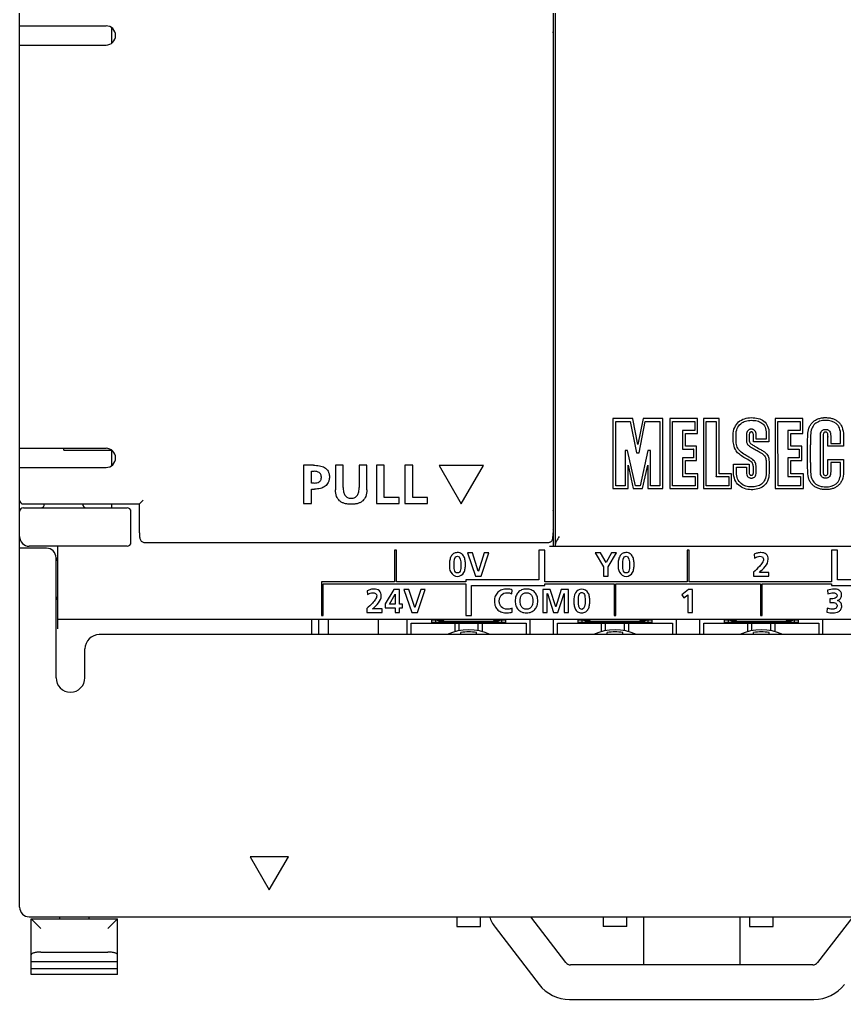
# Model space of a CAD drawing. Header units: millimetres. Extents: x 76 to 206, y 104 to 201.
# Drawn here: x 76.3 to 119.3, y 103.8 to 154.8 of the extents above; entities that cross this region are included whole.
import ezdxf

# ---------------------------------------------------------------- set-up
doc = ezdxf.new("R2010")
doc.units = ezdxf.units.MM
doc.header["$LTSCALE"] = 23.1
doc.layers.get('0').update_dxf_attribs({"linetype": 'CONTINUOUS'})

msp = doc.modelspace()

# ---------------------------------------------------------------- linework, layer by layer
at = {"color": 7, "linetype": 'Continuous'}
for p, q in [((76.309, 108.613), (76.309, 197.613)), ((104.209, 127.413), (104.209, 178.813)), ((104.091, 156.213), (104.091, 128.113)), ((76.309, 154.513), (80.809, 154.513)), ((81.109, 153.614), (81.109, 154.413)), ((104.109, 129.413), (104.109, 154.013)), ((76.309, 153.513), (80.809, 153.513)), ((107.209, 134.056), (107.209, 130.413)), ((108.236, 134.056), (107.209, 134.056)), ((107.352, 130.557), (107.352, 133.914)), ((107.352, 133.914), (108.11, 133.914)), ((108.11, 133.914), (108.436, 132.274)), ((108.238, 134.055), (108.236, 134.056)), ((108.504, 132.704), (108.238, 134.055)), ((108.773, 134.057), (108.504, 132.704)), ((108.566, 132.275), (108.891, 133.914)), ((109.802, 134.057), (108.773, 134.057)), ((108.891, 133.914), (108.891, 133.912)), ((108.891, 133.912), (109.65, 133.912)), ((109.65, 133.912), (109.65, 130.557)), ((109.802, 130.413), (109.802, 134.057)), ((110.165, 134.057), (110.165, 130.413)), ((111.615, 134.056), (110.165, 134.057)), ((110.312, 133.912), (111.467, 133.914)), ((110.312, 130.557), (110.312, 133.912)), ((111.467, 133.914), (111.467, 133.434)), ((111.615, 133.29), (111.615, 134.056)), ((111.921, 134.058), (111.921, 130.415)), ((112.733, 134.056), (111.921, 134.058)), ((112.067, 130.557), (112.068, 133.912)), ((112.068, 133.912), (112.587, 133.914)), ((112.587, 133.914), (112.587, 131.034)), ((112.733, 131.18), (112.733, 134.056)), ((115.654, 134.057), (115.654, 130.413)), ((117.103, 134.056), (115.654, 134.057)), ((115.8, 133.912), (116.957, 133.914)), ((115.802, 130.557), (115.8, 133.912)), ((116.957, 133.914), (116.957, 133.434)), ((117.103, 133.29), (117.103, 134.056)), ((110.832, 133.434), (110.832, 132.474)), ((111.467, 133.434), (110.832, 133.434)), ((110.977, 132.618), (110.977, 133.29)), ((110.977, 133.29), (111.615, 133.29)), ((113.469, 133.003), (113.469, 133.203)), ((113.617, 132.998), (113.616, 133.203)), ((114.156, 133.216), (114.156, 132.901)), ((114.303, 133.203), (114.303, 132.952)), ((114.524, 132.842), (114.524, 133.201)), ((114.67, 132.986), (114.67, 133.218)), ((115.187, 133.292), (115.187, 132.986)), ((115.333, 133.292), (115.333, 132.842)), ((116.321, 133.434), (116.321, 132.474)), ((116.957, 133.434), (116.321, 133.434)), ((116.467, 132.618), (116.467, 133.29)), ((116.467, 133.29), (117.103, 133.29)), ((119.062, 132.762), (119.062, 133.203)), ((119.209, 133.201), (119.209, 132.615)), ((115.333, 132.842), (114.522, 132.842)), ((115.187, 132.986), (114.67, 132.986)), ((118.008, 131.309), (118.008, 133.143)), ((118.155, 133.13), (118.155, 131.324)), ((118.399, 132.618), (118.399, 133.133)), ((118.545, 133.152), (118.545, 132.762)), ((118.545, 132.762), (119.062, 132.762)), ((76.309, 132.513), (80.809, 132.513)), ((78.609, 132.413), (78.609, 132.513)), ((78.609, 132.413), (81.109, 132.413)), ((81.109, 131.614), (81.109, 132.413)), ((107.841, 132.402), (107.841, 130.557)), ((107.972, 132.402), (107.841, 132.402)), ((108.378, 130.557), (107.972, 132.402)), ((108.436, 132.274), (108.566, 132.275)), ((109.032, 132.402), (108.625, 130.557)), ((109.16, 132.402), (109.032, 132.402)), ((109.16, 130.557), (109.16, 132.402)), ((110.832, 132.474), (111.411, 132.474)), ((111.555, 132.618), (110.977, 132.618)), ((111.41, 132.474), (111.41, 132.013)), ((111.411, 132.474), (111.41, 132.474)), ((111.555, 131.869), (111.555, 132.618)), ((116.321, 132.474), (116.901, 132.474)), ((117.045, 132.618), (116.467, 132.618)), ((116.898, 132.474), (116.898, 132.013)), ((116.901, 132.474), (116.898, 132.474)), ((117.045, 131.869), (117.045, 132.618)), ((119.209, 132.618), (118.399, 132.618)), ((110.832, 132.013), (110.832, 131.036)), ((111.41, 132.013), (110.832, 132.013)), ((110.977, 131.867), (110.981, 131.869)), ((110.977, 131.18), (110.977, 131.867)), ((110.981, 131.869), (111.555, 131.869)), ((113.488, 131.252), (113.488, 131.679)), ((113.488, 131.679), (114.303, 131.679)), ((114.303, 131.679), (114.303, 131.253)), ((115.187, 131.681), (115.187, 131.225)), ((115.334, 131.831), (115.334, 131.216)), ((116.321, 132.013), (116.321, 131.036)), ((116.898, 132.013), (116.321, 132.013)), ((116.467, 131.867), (116.469, 131.869)), ((116.467, 131.18), (116.467, 131.867)), ((116.469, 131.869), (117.045, 131.869)), ((118.399, 131.316), (118.399, 131.923)), ((118.399, 131.923), (119.209, 131.923)), ((118.545, 131.779), (118.545, 131.298)), ((119.062, 131.777), (118.545, 131.779)), ((119.062, 131.267), (119.062, 131.777)), ((119.209, 131.923), (119.209, 131.269)), ((76.309, 131.513), (80.809, 131.513)), ((91.101, 131.63), (91.101, 129.631)), ((91.608, 131.63), (91.101, 131.63)), ((91.502, 130.705), (91.502, 131.315)), ((91.502, 131.315), (91.643, 131.315)), ((92.759, 131.63), (92.759, 130.353)), ((93.16, 131.63), (92.759, 131.63)), ((93.16, 130.476), (93.16, 131.63)), ((93.991, 131.63), (93.991, 130.476)), ((94.392, 131.63), (93.991, 131.63)), ((94.392, 130.353), (94.392, 131.63)), ((94.892, 131.63), (94.892, 129.631)), ((95.293, 131.63), (94.892, 131.63)), ((95.293, 129.946), (95.293, 131.63)), ((96.378, 131.63), (96.378, 129.631)), ((96.778, 131.63), (96.378, 131.63)), ((96.778, 129.946), (96.778, 131.63)), ((98.155, 131.613), (99.309, 129.613)), ((100.465, 131.613), (98.155, 131.613)), ((99.309, 129.613), (100.465, 131.613)), ((107.992, 130.413), (107.992, 131.632)), ((107.992, 131.632), (108.258, 130.413)), ((108.752, 130.413), (109.018, 131.632)), ((109.018, 131.632), (109.018, 130.413)), ((111.634, 131.179), (110.977, 131.18)), ((111.633, 130.413), (111.634, 131.179)), ((113.387, 131.18), (112.733, 131.18)), ((113.387, 130.413), (113.387, 131.18)), ((113.635, 131.251), (113.635, 131.535)), ((113.635, 131.535), (114.156, 131.535)), ((114.156, 131.535), (114.156, 131.533)), ((114.156, 131.533), (114.156, 131.252)), ((114.522, 131.252), (114.522, 131.497)), ((114.67, 131.251), (114.67, 131.497)), ((117.123, 131.179), (116.467, 131.18)), ((117.123, 130.413), (117.123, 131.179)), ((91.643, 130.705), (91.502, 130.705)), ((110.832, 131.036), (111.486, 131.036)), ((111.486, 131.036), (111.486, 130.557)), ((112.587, 131.034), (112.588, 131.036)), ((112.588, 131.036), (113.242, 131.036)), ((113.242, 131.036), (113.242, 130.557)), ((116.321, 131.036), (116.975, 131.036)), ((116.975, 131.036), (116.976, 130.557)), ((91.502, 129.631), (91.502, 130.39)), ((91.502, 130.39), (91.671, 130.39)), ((107.209, 130.413), (107.992, 130.413)), ((107.841, 130.557), (107.352, 130.557)), ((108.258, 130.413), (108.752, 130.413)), ((108.625, 130.557), (108.378, 130.557)), ((109.018, 130.413), (109.802, 130.413)), ((109.65, 130.557), (109.16, 130.557)), ((110.165, 130.413), (111.633, 130.413)), ((111.486, 130.557), (110.312, 130.557)), ((111.921, 130.415), (111.922, 130.413)), ((111.922, 130.413), (113.387, 130.413)), ((113.242, 130.557), (112.067, 130.557)), ((115.654, 130.413), (117.123, 130.413)), ((116.976, 130.557), (115.802, 130.557)), ((76.509, 129.613), (82.548, 129.613)), ((81.109, 129.413), (81.109, 129.613)), ((82.548, 129.613), (82.748, 129.813)), ((82.548, 128.113), (82.548, 129.613)), ((91.101, 129.631), (91.502, 129.631)), ((94.892, 129.631), (96.069, 129.631)), ((96.069, 129.946), (95.293, 129.946)), ((96.069, 129.631), (96.069, 129.946)), ((96.378, 129.631), (97.555, 129.631)), ((97.555, 129.946), (96.778, 129.946)), ((97.555, 129.631), (97.555, 129.946)), ((76.509, 129.413), (81.909, 129.413)), ((82.109, 127.613), (82.109, 129.213)), ((104.109, 127.413), (104.109, 128.213)), ((82.801, 127.613), (103.865, 127.613)), ((77.709, 127.313), (76.309, 127.313)), ((81.909, 127.413), (76.809, 127.413)), ((78.309, 123.113), (78.309, 127.413)), ((95.834, 127.214), (95.834, 125.563)), ((95.934, 127.214), (95.834, 127.214)), ((95.934, 125.563), (95.934, 127.214)), ((99.631, 127.061), (100.043, 125.862)), ((99.889, 127.061), (99.631, 127.061)), ((100.196, 126.12), (99.889, 127.061)), ((100.503, 127.061), (100.199, 126.12)), ((100.338, 125.862), (100.742, 127.061)), ((100.742, 127.061), (100.503, 127.061)), ((103.354, 127.214), (103.354, 125.663)), ((103.654, 127.214), (103.354, 127.214)), ((103.654, 125.563), (103.654, 127.214)), ((103.909, 127.413), (205.809, 127.413)), ((106.284, 127.061), (106.722, 126.336)), ((106.566, 127.061), (106.284, 127.061)), ((106.849, 126.558), (106.566, 127.061)), ((107.137, 127.061), (106.849, 126.558)), ((106.962, 126.336), (107.392, 127.061)), ((107.392, 127.061), (107.137, 127.061)), ((111.074, 127.214), (111.074, 125.563)), ((111.174, 127.214), (111.074, 127.214)), ((111.174, 125.563), (111.174, 127.214)), ((118.594, 127.214), (118.594, 125.563)), ((118.894, 127.214), (118.594, 127.214)), ((118.894, 125.663), (118.894, 127.214)), ((78.209, 120.563), (78.209, 126.813)), ((114.559, 126.995), (114.577, 126.796)), ((100.199, 126.12), (100.196, 126.12)), ((106.722, 126.336), (106.722, 125.862)), ((106.962, 125.862), (106.962, 126.336)), ((114.531, 126.063), (114.531, 125.862)), ((115.328, 126.051), (114.838, 126.051)), ((115.328, 125.862), (115.328, 126.051)), ((92.024, 125.563), (92.024, 123.814)), ((95.834, 125.563), (92.024, 125.563)), ((99.544, 125.563), (95.934, 125.563)), ((99.544, 125.663), (99.544, 125.563)), ((103.354, 125.663), (99.544, 125.663)), ((100.043, 125.862), (100.338, 125.862)), ((111.074, 125.563), (103.654, 125.563)), ((106.722, 125.862), (106.962, 125.862)), ((118.594, 125.563), (111.174, 125.563)), ((114.531, 125.862), (115.328, 125.862)), ((126.214, 125.663), (118.894, 125.663)), ((92.124, 123.814), (92.124, 125.463)), ((92.124, 125.463), (99.544, 125.463)), ((94.413, 125.096), (94.432, 124.897)), ((95.798, 125.161), (95.35, 124.406)), ((96.097, 125.161), (95.798, 125.161)), ((96.097, 124.39), (96.097, 125.161)), ((96.324, 125.161), (96.736, 123.963)), ((96.582, 125.161), (96.324, 125.161)), ((96.889, 124.22), (96.582, 125.161)), ((97.196, 125.161), (96.892, 124.22)), ((97.031, 123.963), (97.435, 125.161)), ((97.435, 125.161), (97.196, 125.161)), ((99.544, 125.463), (99.544, 123.813)), ((99.844, 123.813), (99.844, 125.364)), ((99.844, 125.364), (103.654, 125.364)), ((101.947, 124.929), (101.965, 125.132)), ((103.558, 125.161), (103.558, 123.963)), ((103.943, 125.161), (103.558, 125.161)), ((103.654, 125.364), (103.654, 125.463)), ((103.654, 125.463), (107.264, 125.463)), ((104.228, 124.253), (103.943, 125.161)), ((104.516, 125.161), (104.231, 124.253)), ((104.901, 125.161), (104.516, 125.161)), ((104.901, 123.963), (104.901, 125.161)), ((107.264, 125.463), (107.264, 123.814)), ((107.364, 123.814), (107.364, 125.463)), ((107.364, 125.463), (114.884, 125.463)), ((111.136, 125.161), (110.786, 124.88)), ((111.349, 125.161), (111.136, 125.161)), ((111.349, 123.963), (111.349, 125.161)), ((114.884, 125.463), (114.884, 123.814)), ((114.984, 125.463), (118.594, 125.463)), ((114.984, 123.814), (114.984, 125.463)), ((118.385, 125.122), (118.399, 124.929)), ((118.594, 125.463), (118.594, 125.364)), ((118.594, 125.364), (122.404, 125.364)), ((95.566, 124.39), (95.864, 124.911)), ((95.864, 124.911), (95.867, 124.911)), ((95.867, 124.911), (95.867, 124.39)), ((103.788, 124.948), (103.792, 124.952)), ((103.788, 123.963), (103.788, 124.948)), ((103.792, 124.952), (104.115, 123.963)), ((104.345, 123.963), (104.668, 124.952)), ((104.668, 124.952), (104.671, 124.952)), ((104.671, 124.952), (104.671, 123.963)), ((110.786, 124.88), (110.906, 124.723)), ((110.906, 124.723), (111.109, 124.888)), ((111.109, 124.888), (111.109, 123.963)), ((118.608, 124.677), (118.499, 124.677)), ((118.499, 124.677), (118.499, 124.488)), ((94.386, 124.164), (94.386, 123.963)), ((95.183, 124.152), (94.693, 124.152)), ((95.183, 123.963), (95.183, 124.152)), ((95.35, 124.406), (95.35, 124.212)), ((95.35, 124.212), (95.867, 124.212)), ((95.867, 124.39), (95.566, 124.39)), ((95.867, 124.212), (95.867, 123.963)), ((96.25, 124.39), (96.097, 124.39)), ((96.097, 123.963), (96.097, 124.212)), ((96.097, 124.212), (96.25, 124.212)), ((96.25, 124.212), (96.25, 124.39)), ((96.892, 124.22), (96.889, 124.22)), ((101.966, 123.98), (101.956, 124.181)), ((104.231, 124.253), (104.228, 124.253)), ((118.361, 124.186), (118.348, 123.982)), ((118.499, 124.488), (118.615, 124.488)), ((78.309, 123.613), (204.309, 123.613)), ((91.509, 123.613), (91.509, 122.813)), ((91.884, 122.813), (91.884, 123.613)), ((92.024, 123.814), (92.124, 123.814)), ((92.384, 123.613), (92.384, 122.813)), ((94.386, 123.963), (95.183, 123.963)), ((94.974, 123.613), (94.974, 122.813)), ((95.867, 123.963), (96.097, 123.963)), ((96.494, 122.813), (96.494, 123.613)), ((96.736, 123.963), (97.031, 123.963)), ((97.774, 123.413), (97.774, 123.613)), ((98.394, 123.563), (97.774, 123.563)), ((97.969, 123.563), (97.969, 123.463)), ((98.164, 123.513), (98.029, 123.563)), ((98.164, 123.513), (101.224, 123.513)), ((98.344, 123.463), (98.344, 123.513)), ((98.394, 123.563), (98.394, 123.613)), ((98.934, 123.463), (98.909, 123.513)), ((99.544, 123.813), (99.844, 123.813)), ((100.409, 123.513), (100.409, 123.463)), ((100.994, 123.613), (100.994, 123.563)), ((101.614, 123.563), (100.994, 123.563)), ((101.044, 123.463), (101.044, 123.513)), ((101.359, 123.563), (101.224, 123.513)), ((101.419, 123.463), (101.419, 123.563)), ((101.614, 123.613), (101.614, 123.413)), ((102.894, 122.813), (102.894, 123.613)), ((103.558, 123.963), (103.788, 123.963)), ((104.114, 122.813), (104.114, 123.613)), ((104.115, 123.963), (104.345, 123.963)), ((104.671, 123.963), (104.901, 123.963)), ((105.394, 123.413), (105.394, 123.613)), ((106.014, 123.563), (105.394, 123.563)), ((105.589, 123.563), (105.589, 123.463)), ((105.784, 123.513), (105.649, 123.563)), ((105.784, 123.513), (108.844, 123.513)), ((105.964, 123.463), (105.964, 123.513)), ((106.014, 123.563), (106.014, 123.613)), ((107.264, 123.814), (107.364, 123.814)), ((108.614, 123.613), (108.614, 123.563)), ((109.234, 123.563), (108.614, 123.563)), ((108.664, 123.463), (108.664, 123.513)), ((108.979, 123.563), (108.844, 123.513)), ((109.039, 123.463), (109.039, 123.563)), ((109.234, 123.613), (109.234, 123.413)), ((110.514, 122.813), (110.514, 123.613)), ((111.109, 123.963), (111.349, 123.963)), ((111.734, 122.813), (111.734, 123.613)), ((113.014, 123.413), (113.014, 123.613)), ((113.634, 123.563), (113.014, 123.563)), ((113.209, 123.563), (113.209, 123.463)), ((113.404, 123.513), (113.269, 123.563)), ((113.404, 123.513), (116.464, 123.513)), ((113.584, 123.463), (113.584, 123.513)), ((113.634, 123.563), (113.634, 123.613)), ((114.884, 123.814), (114.984, 123.814)), ((116.234, 123.613), (116.234, 123.563)), ((116.854, 123.563), (116.234, 123.563)), ((116.284, 123.463), (116.284, 123.513)), ((116.599, 123.563), (116.464, 123.513)), ((116.659, 123.463), (116.659, 123.563)), ((116.854, 123.613), (116.854, 123.413)), ((118.134, 122.813), (118.134, 123.613)), ((96.694, 122.813), (96.694, 123.413)), ((96.694, 123.413), (102.694, 123.413)), ((97.774, 123.463), (101.614, 123.463)), ((98.094, 123.463), (98.094, 123.413)), ((98.994, 122.969), (98.994, 123.413)), ((99.194, 123.015), (99.194, 123.413)), ((100.194, 123.015), (100.194, 123.413)), ((100.394, 123.413), (100.394, 122.969)), ((101.294, 123.413), (101.294, 123.463)), ((102.694, 123.413), (102.694, 122.813)), ((104.314, 122.813), (104.314, 123.413)), ((104.314, 123.413), (110.314, 123.413)), ((105.394, 123.463), (109.234, 123.463)), ((105.714, 123.463), (105.714, 123.413)), ((106.614, 122.969), (106.614, 123.413)), ((106.814, 123.015), (106.814, 123.413)), ((107.814, 123.015), (107.814, 123.413)), ((108.014, 123.413), (108.014, 122.969)), ((108.914, 123.413), (108.914, 123.463)), ((110.314, 123.413), (110.314, 122.813)), ((111.934, 122.813), (111.934, 123.413)), ((111.934, 123.413), (117.934, 123.413)), ((113.014, 123.463), (116.854, 123.463)), ((113.334, 123.463), (113.334, 123.413)), ((114.234, 122.969), (114.234, 123.413)), ((114.434, 123.015), (114.434, 123.413)), ((115.434, 123.015), (115.434, 123.413)), ((115.634, 123.413), (115.634, 122.969)), ((116.534, 123.413), (116.534, 123.463)), ((117.934, 123.413), (117.934, 122.813)), ((202.159, 122.813), (80.459, 122.813)), ((99.294, 122.813), (99.294, 122.918)), ((100.094, 122.813), (100.094, 122.918)), ((106.914, 122.813), (106.914, 122.918)), ((107.714, 122.813), (107.714, 122.918)), ((114.534, 122.813), (114.534, 122.918)), ((115.334, 122.813), (115.334, 122.918)), ((79.709, 120.563), (79.709, 122.063)), ((88.309, 111.245), (89.309, 109.513)), ((90.309, 111.245), (88.309, 111.245)), ((89.309, 109.513), (90.309, 111.245)), ((76.809, 108.113), (205.809, 108.113)), ((76.909, 108.013), (77.409, 107.513)), ((76.909, 105.113), (76.909, 108.013)), ((76.909, 108.013), (81.409, 108.013)), ((78.409, 108.013), (78.409, 108.113)), ((79.909, 108.113), (79.909, 108.013)), ((80.909, 107.513), (81.409, 108.013)), ((81.409, 105.113), (81.409, 108.013)), ((99.084, 108.113), (99.084, 107.613)), ((100.304, 107.613), (100.304, 108.113)), ((104.757, 105.731), (102.928, 108.113)), ((106.704, 108.113), (106.704, 107.613)), ((107.924, 107.613), (107.924, 108.113)), ((108.809, 105.613), (108.809, 108.113)), ((113.809, 108.113), (113.809, 105.613)), ((114.324, 108.113), (114.324, 107.613)), ((115.544, 107.613), (115.544, 108.113)), ((119.69, 108.113), (117.862, 105.731)), ((99.084, 107.613), (100.304, 107.613)), ((101.073, 107.575), (103.359, 104.596)), ((107.924, 107.613), (106.704, 107.613)), ((114.324, 107.613), (115.544, 107.613)), ((77.409, 106.281), (80.909, 106.281)), ((81.409, 105.764), (76.909, 105.764)), ((81.409, 105.401), (76.909, 105.401)), ((81.409, 105.113), (76.909, 105.113)), ((117.624, 105.613), (104.995, 105.613)), ((104.945, 103.813), (117.673, 103.813))]:
    msp.add_line(p, q, dxfattribs=at)
for points in [[(82.548, 128.113), (82.548, 128.06), (82.551, 128), (82.555, 127.945), (82.561, 127.896), (82.569, 127.852), (82.578, 127.813), (82.588, 127.778), (82.602, 127.745), (82.62, 127.714), (82.642, 127.684), (82.671, 127.658), (82.704, 127.637), (82.742, 127.622), (82.782, 127.614), (82.801, 127.613)], [(103.865, 127.613), (103.895, 127.616), (103.931, 127.625), (103.963, 127.639), (103.991, 127.657), (104.014, 127.679), (104.033, 127.702), (104.047, 127.727), (104.058, 127.75), (104.065, 127.773), (104.07, 127.794), (104.074, 127.815), (104.078, 127.838), (104.081, 127.862), (104.083, 127.89), (104.085, 127.922), (104.087, 127.956), (104.089, 127.994), (104.09, 128.035), (104.091, 128.079), (104.091, 128.113)]]:
    msp.add_lwpolyline(points, dxfattribs=at)
for centre, radius, start, end in [((80.809, 154.013), 0.5, 270, 90), ((103.109, 154.013), 1, 0, 10.8325), ((80.809, 132.013), 0.5, 270, 90), ((76.509, 129.813), 0.2, 180, 270), ((77.409, 129.613), 0.2, 270, 360), ((79.789, 129.613), 0.2, 180, 270), ((76.509, 129.213), 0.2, 90, 180), ((81.909, 129.213), 0.2, 0, 90), ((103.109, 129.413), 1, 352.0869, 360), ((103.909, 128.213), 0.2, 0, 20.2057), ((76.809, 127.913), 0.5, 180, 270), ((81.909, 127.613), 0.2, 270, 360), ((77.709, 126.813), 0.5, 0, 90), ((78.409, 126.813), 0.2, 180, 239.9281), ((78.409, 124.613), 0.2, 120.0719, 180), ((99.694, 120.413), 2.65, 64.9564, 115.0436), ((107.314, 120.413), 2.65, 64.9564, 115.0436), ((114.934, 120.413), 2.65, 64.9564, 115.0436), ((80.459, 122.063), 0.75, 90, 180), ((99.694, 120.413), 2.536, 80.9249, 99.0751), ((107.314, 120.413), 2.536, 80.9249, 99.0751), ((114.934, 120.413), 2.536, 80.9249, 99.0751), ((78.959, 120.563), 0.75, 180, 360), ((76.809, 108.613), 0.5, 180, 270), ((102.659, 108.792), 2, 199.8641, 217.5041), ((104.995, 105.913), 0.3, 217.5041, 270), ((117.624, 105.913), 0.3, 270, 322.4959), ((104.945, 105.813), 2, 217.5041, 270), ((117.673, 105.813), 2, 270, 322.4959)]:
    msp.add_arc(centre, radius, start, end, dxfattribs=at)
at = {"color": 40, "linetype": 'Continuous'}
for centre, start, end in [((99.694, 123.113), 147.7612, 152.1755), ((99.694, 123.113), 27.8245, 32.2388), ((107.314, 123.113), 147.7612, 152.1755), ((107.314, 123.113), 27.8245, 32.2388), ((114.934, 123.113), 147.7612, 152.1755), ((114.934, 123.113), 27.8245, 32.2388)]:
    msp.add_arc(centre, 0.75, start, end, dxfattribs=at)
at = {"color": 7, "linetype": 'Continuous'}
for points, knots in [([(113.469, 133.203), (113.469, 133.338), (113.51, 133.596), (113.733, 133.904), (114.052, 134.076), (114.291, 134.109), (114.412, 134.109)], [0, 0, 0, 0, 0.277488, 0.516257, 0.751319, 1, 1, 1, 1]), ([(113.616, 133.203), (113.616, 133.322), (113.65, 133.544), (113.843, 133.806), (114.113, 133.945), (114.312, 133.97), (114.412, 133.97)], [0, 0, 0, 0, 0.285499, 0.524877, 0.757544, 1, 1, 1, 1]), ([(114.412, 134.109), (114.534, 134.109), (114.767, 134.087), (115.084, 133.946), (115.3, 133.66), (115.333, 133.42), (115.333, 133.292)], [0, 0, 0, 0, 0.263258, 0.496162, 0.724828, 1, 1, 1, 1]), ([(114.412, 133.97), (114.515, 133.969), (114.708, 133.954), (114.933, 133.863), (115.064, 133.737), (115.166, 133.562), (115.187, 133.4), (115.187, 133.288)], [0, 0, 0, 0, 0.261213, 0.489586, 0.599987, 0.716432, 1, 1, 1, 1]), ([(117.351, 133.201), (117.351, 133.323), (117.379, 133.505), (117.482, 133.719), (117.588, 133.855), (117.722, 133.966), (117.855, 134.034), (117.973, 134.073), (118.069, 134.095), (118.153, 134.106), (118.223, 134.11), (118.291, 134.111), (118.373, 134.109), (118.496, 134.096), (118.642, 134.064), (118.802, 133.997), (118.943, 133.9), (119.058, 133.771), (119.179, 133.544), (119.208, 133.34), (119.209, 133.201)], [0, 0, 0, 0, 0.124645, 0.183316, 0.241028, 0.299398, 0.360285, 0.392329, 0.425743, 0.460768, 0.478964, 0.497649, 0.530494, 0.562435, 0.623715, 0.682195, 0.739197, 0.796773, 0.857586, 1, 1, 1, 1]), ([(118.277, 133.964), (118.174, 133.964), (117.974, 133.941), (117.708, 133.797), (117.533, 133.532), (117.501, 133.317), (117.499, 133.201)], [0, 0, 0, 0, 0.253116, 0.481689, 0.716299, 1, 1, 1, 1]), ([(119.062, 133.203), (119.062, 133.328), (119.037, 133.554), (118.79, 133.909), (118.47, 133.964), (118.277, 133.964)], [0, 0, 0, 0, 0.301105, 0.534209, 1, 1, 1, 1]), ([(114.67, 133.218), (114.67, 133.257), (114.659, 133.332), (114.613, 133.413), (114.562, 133.461), (114.517, 133.488), (114.475, 133.501), (114.44, 133.506), (114.412, 133.508), (114.384, 133.506), (114.348, 133.501), (114.307, 133.487), (114.262, 133.461), (114.212, 133.413), (114.167, 133.33), (114.156, 133.255), (114.156, 133.216)], [0, 0, 0, 0, 0.134696, 0.257087, 0.316122, 0.37512, 0.435636, 0.467066, 0.49957, 0.532314, 0.563878, 0.624386, 0.683134, 0.741862, 0.864132, 1, 1, 1, 1]), ([(114.524, 133.201), (114.524, 133.224), (114.521, 133.265), (114.504, 133.314), (114.482, 133.341), (114.462, 133.355), (114.443, 133.361), (114.426, 133.364), (114.408, 133.364), (114.386, 133.362), (114.362, 133.354), (114.342, 133.34), (114.321, 133.313), (114.306, 133.266), (114.303, 133.226), (114.303, 133.203)], [0, 0, 0, 0, 0.15578, 0.281207, 0.33607, 0.389108, 0.444117, 0.473668, 0.505156, 0.566904, 0.621907, 0.674111, 0.727468, 0.848788, 1, 1, 1, 1]), ([(117.351, 131.267), (117.349, 131.352), (117.345, 131.513), (117.34, 131.711), (117.337, 131.862), (117.334, 131.978), (117.333, 132.079), (117.333, 132.165), (117.333, 132.233), (117.333, 132.301), (117.333, 132.387), (117.334, 132.488), (117.337, 132.605), (117.34, 132.756), (117.345, 132.954), (117.349, 133.115), (117.351, 133.201)], [0, 0, 0, 0, 0.132704, 0.249623, 0.307111, 0.366591, 0.430047, 0.463886, 0.499462, 0.535171, 0.569132, 0.632806, 0.69247, 0.750106, 0.867222, 1, 1, 1, 1]), ([(117.499, 133.201), (117.497, 133.115), (117.494, 132.954), (117.488, 132.756), (117.484, 132.606), (117.482, 132.489), (117.481, 132.388), (117.48, 132.303), (117.48, 132.235), (117.48, 132.168), (117.481, 132.082), (117.482, 131.981), (117.484, 131.865), (117.488, 131.714), (117.494, 131.516), (117.497, 131.355), (117.499, 131.269)], [0, 0, 0, 0, 0.132892, 0.24994, 0.307468, 0.366971, 0.430429, 0.464261, 0.499827, 0.5354, 0.569254, 0.632788, 0.692391, 0.750024, 0.867208, 1, 1, 1, 1]), ([(118.008, 133.143), (118.008, 133.194), (118.014, 133.286), (118.054, 133.391), (118.107, 133.448), (118.155, 133.477), (118.202, 133.491), (118.244, 133.496), (118.278, 133.497), (118.312, 133.496), (118.354, 133.491), (118.401, 133.478), (118.45, 133.449), (118.502, 133.394), (118.54, 133.291), (118.545, 133.202), (118.545, 133.152)], [0, 0, 0, 0, 0.151862, 0.271722, 0.325445, 0.379456, 0.437672, 0.4695, 0.5036, 0.53869, 0.571202, 0.629924, 0.683439, 0.735941, 0.852297, 1, 1, 1, 1]), ([(118.398, 133.135), (118.398, 133.169), (118.397, 133.226), (118.386, 133.292), (118.363, 133.326), (118.34, 133.342), (118.317, 133.349), (118.296, 133.351), (118.278, 133.352), (118.261, 133.351), (118.24, 133.349), (118.217, 133.342), (118.194, 133.327), (118.17, 133.292), (118.156, 133.224), (118.155, 133.165), (118.155, 133.13)], [0, 0, 0, 0, 0.17529, 0.294165, 0.340219, 0.384864, 0.435127, 0.464184, 0.496506, 0.526521, 0.553947, 0.602663, 0.647442, 0.694547, 0.817109, 1, 1, 1, 1]), ([(113.626, 132.375), (113.561, 132.476), (113.481, 132.686), (113.469, 132.905), (113.469, 133.003)], [0, 0, 0, 0, 0.552765, 1, 1, 1, 1]), ([(113.749, 132.45), (113.694, 132.528), (113.632, 132.713), (113.616, 132.903), (113.617, 132.998)], [0, 0, 0, 0, 0.497504, 1, 1, 1, 1]), ([(114.156, 132.901), (114.156, 132.851), (114.177, 132.768), (114.227, 132.705), (114.247, 132.683)], [0, 0, 0, 0, 0.628182, 1, 1, 1, 1]), ([(114.247, 132.683), (114.268, 132.661), (114.328, 132.617), (114.469, 132.528), (114.589, 132.462), (114.671, 132.417)], [0, 0, 0, 0, 0.183504, 0.440803, 1, 1, 1, 1]), ([(114.303, 132.952), (114.303, 132.928), (114.304, 132.891), (114.314, 132.832), (114.339, 132.805), (114.35, 132.787)], [0, 0, 0, 0, 0.402225, 0.632802, 1, 1, 1, 1]), ([(114.35, 132.787), (114.356, 132.779), (114.379, 132.759), (114.426, 132.723), (114.497, 132.675), (114.554, 132.641), (114.586, 132.623)], [0, 0, 0, 0, 0.107073, 0.31444, 0.614612, 1, 1, 1, 1]), ([(118.399, 133.133), (118.399, 133.129), (118.399, 133.116), (118.399, 133.109), (118.399, 133.09), (118.397, 133.111), (118.398, 133.122), (118.398, 133.135)], [0, 0, 0, 0, 0.157541, 0.418057, 0.487527, 0.511844, 1, 1, 1, 1]), ([(114.024, 132.038), (113.942, 132.085), (113.799, 132.185), (113.669, 132.307), (113.626, 132.375)], [0, 0, 0, 0, 0.542936, 1, 1, 1, 1]), ([(114.143, 132.134), (114.106, 132.156), (113.961, 132.242), (113.821, 132.348), (113.749, 132.45)], [0, 0, 0, 0, 0.259231, 1, 1, 1, 1]), ([(114.586, 132.623), (114.677, 132.57), (114.83, 132.495), (115.026, 132.377), (115.162, 132.278), (115.256, 132.168), (115.324, 132.023), (115.334, 131.906), (115.334, 131.831)], [0, 0, 0, 0, 0.272593, 0.438864, 0.590905, 0.704325, 0.805554, 1, 1, 1, 1]), ([(114.671, 132.417), (114.731, 132.382), (114.832, 132.323), (114.982, 132.231), (115.065, 132.16), (115.101, 132.112)], [0, 0, 0, 0, 0.392689, 0.659105, 1, 1, 1, 1]), ([(114.482, 131.721), (114.466, 131.755), (114.41, 131.817), (114.252, 131.919), (114.116, 131.984), (114.024, 132.038)], [0, 0, 0, 0, 0.19501, 0.434638, 1, 1, 1, 1]), ([(114.575, 131.842), (114.549, 131.872), (114.476, 131.943), (114.327, 132.035), (114.207, 132.098), (114.143, 132.134)], [0, 0, 0, 0, 0.226263, 0.579219, 1, 1, 1, 1]), ([(114.522, 131.497), (114.522, 131.514), (114.521, 131.59), (114.507, 131.667), (114.482, 131.721)], [0, 0, 0, 0, 0.215652, 1, 1, 1, 1]), ([(114.67, 131.497), (114.67, 131.554), (114.665, 131.675), (114.616, 131.792), (114.575, 131.842)], [0, 0, 0, 0, 0.467663, 1, 1, 1, 1]), ([(115.101, 132.112), (115.121, 132.085), (115.155, 132.027), (115.18, 131.925), (115.187, 131.809), (115.187, 131.727), (115.187, 131.681)], [0, 0, 0, 0, 0.223707, 0.445022, 0.696221, 1, 1, 1, 1]), ([(91.608, 131.63), (91.713, 131.63), (91.868, 131.62), (92.062, 131.57), (92.189, 131.513), (92.297, 131.431), (92.365, 131.342), (92.404, 131.258), (92.426, 131.188), (92.437, 131.124), (92.441, 131.069), (92.442, 131.026), (92.441, 130.983), (92.437, 130.929), (92.428, 130.866), (92.409, 130.794), (92.376, 130.71), (92.316, 130.617), (92.22, 130.528), (92.103, 130.463), (91.921, 130.403), (91.773, 130.39), (91.671, 130.39)], [0, 0, 0, 0, 0.136658, 0.200047, 0.259747, 0.316881, 0.374184, 0.404274, 0.436096, 0.470292, 0.488484, 0.507499, 0.526105, 0.544006, 0.577891, 0.609607, 0.63962, 0.696306, 0.751635, 0.808413, 0.868381, 1, 1, 1, 1]), ([(91.643, 130.705), (91.691, 130.705), (91.783, 130.712), (91.892, 130.75), (91.958, 130.805), (91.996, 130.859), (92.015, 130.913), (92.022, 130.962), (92.024, 131.003), (92.022, 131.044), (92.015, 131.093), (91.997, 131.149), (91.96, 131.205), (91.894, 131.263), (91.785, 131.307), (91.692, 131.315), (91.643, 131.315)], [0, 0, 0, 0, 0.130635, 0.248556, 0.304512, 0.361587, 0.423845, 0.458403, 0.495946, 0.533658, 0.568616, 0.63211, 0.690544, 0.747619, 0.867009, 1, 1, 1, 1]), ([(114.412, 130.355), (114.291, 130.355), (114.054, 130.391), (113.743, 130.569), (113.529, 130.872), (113.488, 131.122), (113.488, 131.252)], [0, 0, 0, 0, 0.251791, 0.488864, 0.728455, 1, 1, 1, 1]), ([(114.412, 130.5), (114.224, 130.5), (113.918, 130.588), (113.671, 130.92), (113.635, 131.137), (113.635, 131.251)], [0, 0, 0, 0, 0.470866, 0.714445, 1, 1, 1, 1]), ([(114.156, 131.252), (114.156, 131.213), (114.165, 131.138), (114.207, 131.055), (114.257, 131.007), (114.302, 130.981), (114.345, 130.968), (114.382, 130.963), (114.413, 130.962), (114.443, 130.963), (114.481, 130.968), (114.525, 130.981), (114.571, 131.008), (114.62, 131.055), (114.661, 131.138), (114.67, 131.212), (114.67, 131.251)], [0, 0, 0, 0, 0.135249, 0.254634, 0.312008, 0.370296, 0.431889, 0.46473, 0.499294, 0.535435, 0.569479, 0.63252, 0.691282, 0.748523, 0.866802, 1, 1, 1, 1]), ([(114.303, 131.253), (114.303, 131.233), (114.305, 131.197), (114.32, 131.154), (114.341, 131.129), (114.36, 131.116), (114.38, 131.109), (114.398, 131.106), (114.412, 131.106), (114.426, 131.106), (114.443, 131.109), (114.463, 131.116), (114.482, 131.129), (114.504, 131.153), (114.52, 131.196), (114.522, 131.232), (114.522, 131.252)], [0, 0, 0, 0, 0.144466, 0.264361, 0.318836, 0.373668, 0.433191, 0.466133, 0.501816, 0.536171, 0.568212, 0.627016, 0.682097, 0.737136, 0.857273, 1, 1, 1, 1]), ([(115.187, 131.225), (115.187, 131.105), (115.159, 130.886), (114.967, 130.632), (114.699, 130.517), (114.51, 130.5), (114.412, 130.5)], [0, 0, 0, 0, 0.297035, 0.530377, 0.757177, 1, 1, 1, 1]), ([(115.334, 131.22), (115.334, 131.08), (115.296, 130.819), (115.062, 130.521), (114.748, 130.38), (114.524, 130.355), (114.412, 130.355)], [0, 0, 0, 0, 0.29519, 0.533517, 0.763726, 1, 1, 1, 1]), ([(119.209, 131.269), (119.209, 131.13), (119.18, 130.926), (119.058, 130.699), (118.943, 130.57), (118.802, 130.473), (118.642, 130.406), (118.496, 130.374), (118.373, 130.361), (118.291, 130.359), (118.223, 130.36), (118.153, 130.364), (118.069, 130.375), (117.973, 130.397), (117.855, 130.435), (117.722, 130.503), (117.588, 130.614), (117.482, 130.75), (117.379, 130.963), (117.351, 131.145), (117.351, 131.267)], [0, 0, 0, 0, 0.142482, 0.20333, 0.260951, 0.31801, 0.376553, 0.437893, 0.46986, 0.502728, 0.521424, 0.53963, 0.574674, 0.6081, 0.640149, 0.701017, 0.759328, 0.816951, 0.875519, 1, 1, 1, 1]), ([(117.499, 131.269), (117.501, 131.153), (117.533, 130.938), (117.708, 130.673), (117.974, 130.529), (118.174, 130.506), (118.277, 130.506)], [0, 0, 0, 0, 0.283701, 0.518311, 0.746884, 1, 1, 1, 1]), ([(118.545, 131.298), (118.545, 131.249), (118.54, 131.16), (118.502, 131.057), (118.45, 131.002), (118.401, 130.974), (118.354, 130.961), (118.312, 130.955), (118.278, 130.954), (118.244, 130.955), (118.202, 130.961), (118.155, 130.975), (118.107, 131.004), (118.054, 131.061), (118.014, 131.166), (118.008, 131.258), (118.008, 131.309)], [0, 0, 0, 0, 0.147577, 0.263699, 0.316102, 0.369553, 0.428247, 0.460752, 0.495838, 0.529933, 0.561758, 0.619969, 0.673984, 0.727733, 0.847758, 1, 1, 1, 1]), ([(118.155, 131.324), (118.155, 131.288), (118.157, 131.23), (118.171, 131.152), (118.217, 131.104), (118.257, 131.101), (118.277, 131.101)], [0, 0, 0, 0, 0.364075, 0.609124, 0.790349, 1, 1, 1, 1]), ([(118.277, 131.101), (118.299, 131.101), (118.34, 131.103), (118.387, 131.15), (118.398, 131.226), (118.399, 131.282), (118.399, 131.316)], [0, 0, 0, 0, 0.22523, 0.406189, 0.645734, 1, 1, 1, 1]), ([(118.277, 130.506), (118.47, 130.506), (118.79, 130.561), (119.037, 130.916), (119.062, 131.142), (119.062, 131.267)], [0, 0, 0, 0, 0.465791, 0.698895, 1, 1, 1, 1]), ([(94.392, 130.353), (94.392, 130.236), (94.368, 130.021), (94.22, 129.796), (94.059, 129.689), (93.916, 129.634), (93.783, 129.608), (93.668, 129.598), (93.576, 129.596), (93.484, 129.598), (93.368, 129.608), (93.235, 129.634), (93.093, 129.689), (92.931, 129.796), (92.783, 130.021), (92.759, 130.236), (92.759, 130.353)], [0, 0, 0, 0, 0.137008, 0.248818, 0.30431, 0.363385, 0.428159, 0.463133, 0.499963, 0.536806, 0.571794, 0.636588, 0.695676, 0.751176, 0.862992, 1, 1, 1, 1]), ([(93.16, 130.476), (93.16, 130.398), (93.17, 130.256), (93.227, 130.091), (93.307, 129.997), (93.382, 129.947), (93.456, 129.923), (93.522, 129.913), (93.576, 129.911), (93.63, 129.913), (93.696, 129.923), (93.77, 129.947), (93.844, 129.997), (93.924, 130.091), (93.982, 130.256), (93.991, 130.398), (93.991, 130.476)], [0, 0, 0, 0, 0.146036, 0.266147, 0.320446, 0.374797, 0.433287, 0.465414, 0.500039, 0.534659, 0.56678, 0.625253, 0.679586, 0.73387, 0.853966, 1, 1, 1, 1]), ([(104.409, 127.913), (104.387, 127.878), (104.342, 127.807), (104.29, 127.719), (104.253, 127.651), (104.231, 127.602), (104.215, 127.557), (104.209, 127.527), (104.209, 127.513)], [0, 0, 0, 0, 0.281956, 0.553515, 0.681183, 0.800236, 0.907508, 1, 1, 1, 1]), ([(99.089, 127.081), (99.058, 127.08), (98.994, 127.071), (98.874, 127.018), (98.762, 126.883), (98.703, 126.679), (98.692, 126.533), (98.692, 126.458)], [0, 0, 0, 0, 0.113642, 0.234839, 0.469055, 0.726041, 1, 1, 1, 1]), ([(99.108, 125.842), (99.24, 125.842), (99.453, 125.976), (99.516, 126.246), (99.532, 126.459), (99.518, 126.672), (99.464, 126.875), (99.353, 127.016), (99.223, 127.073), (99.142, 127.082), (99.095, 127.081), (99.089, 127.081)], [0, 0, 0, 0, 0.235292, 0.359216, 0.486616, 0.614514, 0.739582, 0.856155, 0.917895, 0.988913, 1, 1, 1, 1]), ([(107.873, 127.081), (107.842, 127.08), (107.778, 127.071), (107.659, 127.018), (107.547, 126.883), (107.487, 126.679), (107.477, 126.533), (107.477, 126.458)], [0, 0, 0, 0, 0.113642, 0.234839, 0.469055, 0.726041, 1, 1, 1, 1]), ([(107.892, 125.842), (108.024, 125.842), (108.237, 125.976), (108.3, 126.246), (108.316, 126.459), (108.302, 126.672), (108.249, 126.875), (108.137, 127.016), (108.007, 127.073), (107.926, 127.082), (107.88, 127.081), (107.873, 127.081)], [0, 0, 0, 0, 0.235319, 0.359233, 0.486629, 0.614524, 0.739588, 0.856159, 0.917897, 0.988913, 1, 1, 1, 1]), ([(115.29, 126.731), (115.29, 126.825), (115.222, 127.038), (114.945, 127.094), (114.73, 127.065), (114.613, 127.023), (114.559, 126.995)], [0, 0, 0, 0, 0.301363, 0.607566, 0.803998, 1, 1, 1, 1]), ([(114.577, 126.796), (114.659, 126.849), (114.798, 126.913), (115.001, 126.873), (115.078, 126.709), (114.978, 126.527), (114.801, 126.308), (114.631, 126.16), (114.531, 126.063)], [0, 0, 0, 0, 0.204907, 0.303096, 0.39862, 0.533869, 0.706372, 1, 1, 1, 1]), ([(98.692, 126.458), (98.692, 126.322), (98.691, 126.031), (98.972, 125.842), (99.108, 125.842)], [0, 0, 0, 0, 0.500653, 1, 1, 1, 1]), ([(99.286, 126.458), (99.286, 126.414), (99.286, 126.322), (99.272, 126.189), (99.233, 126.081), (99.168, 126.028), (99.108, 126.017), (99.049, 126.028), (98.985, 126.081), (98.947, 126.189), (98.933, 126.322), (98.933, 126.414), (98.933, 126.458)], [0, 0, 0, 0, 0.127265, 0.266512, 0.38839, 0.442597, 0.501033, 0.558452, 0.612044, 0.733534, 0.872736, 1, 1, 1, 1]), ([(107.477, 126.458), (107.477, 126.322), (107.475, 126.031), (107.756, 125.842), (107.892, 125.842)], [0, 0, 0, 0, 0.500693, 1, 1, 1, 1]), ([(108.071, 126.458), (108.071, 126.414), (108.07, 126.322), (108.056, 126.189), (108.018, 126.081), (107.952, 126.028), (107.893, 126.017), (107.833, 126.028), (107.769, 126.081), (107.731, 126.189), (107.717, 126.322), (107.717, 126.414), (107.717, 126.458)], [0, 0, 0, 0, 0.127251, 0.266486, 0.388371, 0.442604, 0.501087, 0.5585, 0.612086, 0.733563, 0.87275, 1, 1, 1, 1]), ([(95.145, 124.832), (95.145, 124.926), (95.077, 125.139), (94.8, 125.195), (94.585, 125.166), (94.468, 125.124), (94.413, 125.096)], [0, 0, 0, 0, 0.301309, 0.607458, 0.803947, 1, 1, 1, 1]), ([(101.693, 125.182), (101.601, 125.182), (101.425, 125.16), (101.199, 125.031), (101.085, 124.851), (101.043, 124.683), (101.032, 124.543), (101.043, 124.404), (101.088, 124.242), (101.208, 124.074), (101.434, 123.961), (101.604, 123.942), (101.693, 123.942)], [0, 0, 0, 0, 0.135972, 0.254101, 0.371441, 0.436202, 0.507574, 0.577443, 0.639956, 0.752926, 0.868306, 1, 1, 1, 1]), ([(102.706, 125.182), (102.661, 125.182), (102.575, 125.175), (102.419, 125.133), (102.255, 125.023), (102.139, 124.811), (102.108, 124.565), (102.139, 124.318), (102.253, 124.105), (102.418, 123.992), (102.574, 123.949), (102.66, 123.942), (102.706, 123.942)], [0, 0, 0, 0, 0.07023, 0.133896, 0.249626, 0.366485, 0.498616, 0.631162, 0.748834, 0.865264, 0.929249, 1, 1, 1, 1]), ([(102.706, 123.942), (102.751, 123.942), (102.837, 123.949), (102.992, 123.993), (103.156, 124.107), (103.272, 124.319), (103.304, 124.565), (103.272, 124.81), (103.154, 125.021), (102.991, 125.132), (102.836, 125.175), (102.75, 125.182), (102.706, 125.182)], [0, 0, 0, 0, 0.070157, 0.134024, 0.25121, 0.369589, 0.501374, 0.632743, 0.7503, 0.866785, 0.930341, 1, 1, 1, 1]), ([(105.582, 125.182), (105.453, 125.182), (105.177, 124.996), (105.166, 124.703), (105.166, 124.559)], [0, 0, 0, 0, 0.47066, 1, 1, 1, 1]), ([(106.001, 124.559), (106, 124.631), (105.99, 124.772), (105.929, 125.044), (105.715, 125.182), (105.582, 125.182)], [0, 0, 0, 0, 0.261038, 0.516298, 1, 1, 1, 1]), ([(118.892, 124.588), (118.95, 124.61), (119.037, 124.656), (119.106, 124.77), (119.119, 124.868), (119.109, 124.958), (119.069, 125.052), (118.945, 125.16), (118.807, 125.182), (118.72, 125.182)], [0, 0, 0, 0, 0.196413, 0.294954, 0.409514, 0.501546, 0.581148, 0.726518, 1, 1, 1, 1]), ([(94.432, 124.897), (94.514, 124.95), (94.653, 125.014), (94.856, 124.974), (94.933, 124.81), (94.833, 124.628), (94.656, 124.409), (94.486, 124.261), (94.386, 124.164)], [0, 0, 0, 0, 0.204939, 0.303087, 0.398599, 0.533863, 0.706369, 1, 1, 1, 1]), ([(101.693, 124.131), (101.586, 124.131), (101.411, 124.195), (101.303, 124.391), (101.278, 124.559), (101.303, 124.729), (101.41, 124.924), (101.582, 124.993), (101.688, 124.993)], [0, 0, 0, 0, 0.247882, 0.368495, 0.500247, 0.633262, 0.755414, 1, 1, 1, 1]), ([(102.706, 124.131), (102.677, 124.131), (102.623, 124.137), (102.527, 124.173), (102.435, 124.264), (102.379, 124.408), (102.359, 124.612), (102.4, 124.825), (102.53, 124.951), (102.625, 124.987), (102.678, 124.993), (102.706, 124.993)], [0, 0, 0, 0, 0.069945, 0.132432, 0.249851, 0.373243, 0.504462, 0.752957, 0.869925, 0.931651, 1, 1, 1, 1]), ([(102.706, 124.993), (102.734, 124.993), (102.787, 124.987), (102.882, 124.951), (103.012, 124.825), (103.053, 124.612), (103.032, 124.408), (102.977, 124.264), (102.885, 124.173), (102.789, 124.137), (102.734, 124.131), (102.706, 124.131)], [0, 0, 0, 0, 0.068384, 0.130123, 0.247077, 0.495539, 0.626745, 0.750115, 0.86752, 0.93002, 1, 1, 1, 1]), ([(105.166, 124.559), (105.166, 124.491), (105.173, 124.354), (105.22, 124.155), (105.329, 124.011), (105.462, 123.951), (105.58, 123.938), (105.696, 123.95), (105.825, 124.007), (105.937, 124.145), (105.991, 124.346), (106.001, 124.487), (106.001, 124.559)], [0, 0, 0, 0, 0.12061, 0.24445, 0.362385, 0.425926, 0.500288, 0.570879, 0.632321, 0.748151, 0.872331, 1, 1, 1, 1]), ([(105.407, 124.559), (105.407, 124.604), (105.407, 124.698), (105.422, 124.833), (105.459, 124.941), (105.523, 124.996), (105.582, 125.008), (105.642, 124.996), (105.707, 124.942), (105.745, 124.833), (105.76, 124.698), (105.76, 124.604), (105.76, 124.559)], [0, 0, 0, 0, 0.12811, 0.267898, 0.389482, 0.44258, 0.49893, 0.556337, 0.61007, 0.732054, 0.871889, 1, 1, 1, 1]), ([(118.399, 124.929), (118.482, 124.97), (118.621, 125.004), (118.821, 124.982), (118.875, 124.881), (118.875, 124.835)], [0, 0, 0, 0, 0.492576, 0.753027, 1, 1, 1, 1]), ([(118.875, 124.835), (118.875, 124.763), (118.75, 124.677), (118.645, 124.677), (118.608, 124.677)], [0, 0, 0, 0, 0.661767, 1, 1, 1, 1]), ([(118.662, 123.942), (118.766, 123.942), (118.931, 123.967), (119.096, 124.122), (119.128, 124.274), (119.112, 124.401), (119.055, 124.524), (118.957, 124.576), (118.892, 124.584)], [0, 0, 0, 0, 0.298545, 0.447474, 0.620791, 0.720432, 0.812482, 1, 1, 1, 1]), ([(101.956, 124.181), (101.94, 124.172), (101.855, 124.142), (101.764, 124.131), (101.693, 124.131)], [0, 0, 0, 0, 0.206542, 1, 1, 1, 1]), ([(118.88, 124.301), (118.88, 124.248), (118.794, 124.147), (118.637, 124.124), (118.49, 124.142), (118.403, 124.169), (118.361, 124.186)], [0, 0, 0, 0, 0.26386, 0.544477, 0.775458, 1, 1, 1, 1]), ([(118.615, 124.488), (118.68, 124.488), (118.814, 124.484), (118.88, 124.356), (118.88, 124.301)], [0, 0, 0, 0, 0.541024, 1, 1, 1, 1]), ([(77.409, 106.281), (77.376, 106.281), (77.311, 106.279), (77.217, 106.27), (77.131, 106.257), (77.056, 106.239), (76.995, 106.217), (76.954, 106.196), (76.93, 106.178), (76.918, 106.164), (76.911, 106.151), (76.909, 106.141), (76.909, 106.136)], [0, 0, 0, 0, 0.182859, 0.358489, 0.520344, 0.663011, 0.782573, 0.87696, 0.914874, 0.947172, 0.974939, 1, 1, 1, 1]), ([(81.409, 106.136), (81.409, 106.141), (81.407, 106.151), (81.4, 106.164), (81.388, 106.178), (81.365, 106.196), (81.324, 106.217), (81.262, 106.239), (81.188, 106.257), (81.101, 106.27), (81.007, 106.279), (80.942, 106.281), (80.909, 106.281)], [0, 0, 0, 0, 0.025061, 0.052828, 0.085126, 0.12304, 0.217427, 0.336989, 0.479656, 0.641511, 0.817141, 1, 1, 1, 1])]:
    msp.add_open_spline(points, degree=3, knots=knots, dxfattribs=at)
for points in [[(98.933, 126.458), (98.933, 126.618), (98.949, 126.903), (99.108, 126.903)], [(99.108, 126.903), (99.268, 126.903), (99.286, 126.618), (99.286, 126.458)], [(107.717, 126.458), (107.717, 126.618), (107.733, 126.903), (107.892, 126.903)], [(107.892, 126.903), (108.052, 126.903), (108.071, 126.618), (108.071, 126.458)], [(114.838, 126.051), (115.032, 126.242), (115.29, 126.459), (115.29, 126.731)], [(101.965, 125.132), (101.879, 125.166), (101.785, 125.182), (101.693, 125.182)], [(118.72, 125.182), (118.607, 125.182), (118.491, 125.163), (118.385, 125.122)], [(94.693, 124.152), (94.887, 124.342), (95.145, 124.559), (95.145, 124.832)], [(101.688, 124.993), (101.777, 124.993), (101.87, 124.973), (101.947, 124.929)], [(105.582, 124.121), (105.425, 124.121), (105.407, 124.402), (105.407, 124.559)], [(105.76, 124.559), (105.76, 124.401), (105.739, 124.121), (105.582, 124.121)], [(101.693, 123.942), (101.785, 123.942), (101.877, 123.959), (101.966, 123.98)], [(118.348, 123.982), (118.449, 123.952), (118.556, 123.942), (118.662, 123.942)]]:
    msp.add_open_spline(points, degree=3, dxfattribs=at)

doc.saveas('drawing.dxf')
